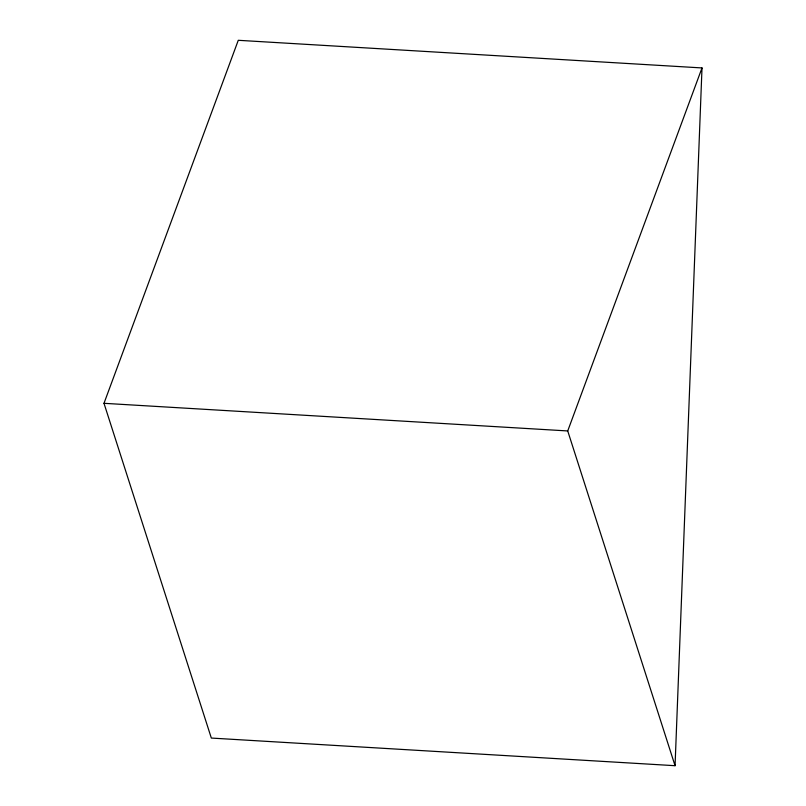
<?xml version="1.0" encoding="UTF-8"?>
<svg xmlns="http://www.w3.org/2000/svg" width="806" height="806" viewBox="0 0 806 806"><rect width="100%" height="100%" fill="white"/><g stroke="black" fill="none" stroke-linecap="round" stroke-linejoin="round"><path stroke-width="1.21" d="M675.055 765.7L702.006 67.936L238.274 40.3L103.994 403.312L211.333 738.064L675.055 765.7L567.726 430.948L702.006 67.936M103.994 403.312L567.726 430.948"/></g></svg>
